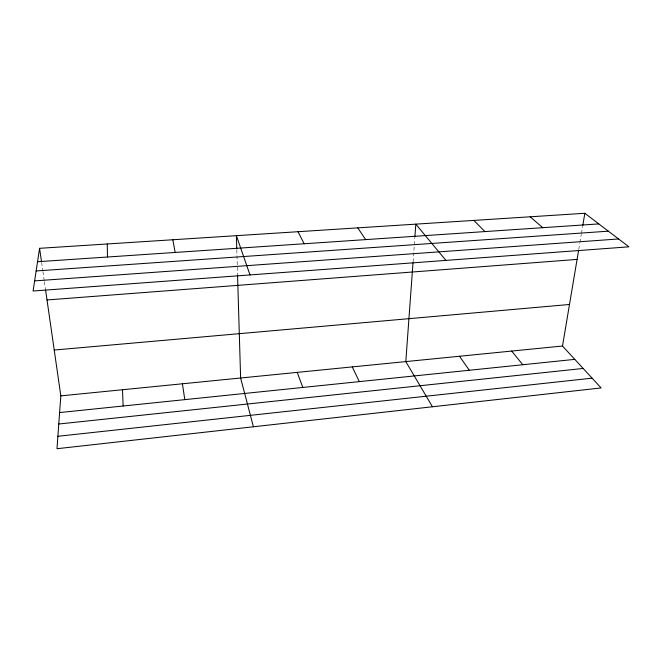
<?xml version="1.0" encoding="UTF-8"?>
<svg xmlns="http://www.w3.org/2000/svg" width="662" height="662" viewBox="0 0 662 662"><rect width="100%" height="100%" fill="white"/><g stroke="black" fill="none" stroke-linecap="round" stroke-linejoin="round"><path stroke-width="0.5" stroke-dasharray="3.31 2.48" d="M413.071 261.829L414.851 237.377M578.762 249.384L579.78 243.359M579.945 242.358L581.294 234.34M581.468 233.33L582.643 226.313M41.623 262.491L42.79 270.593M42.939 271.602L44.246 280.721M44.395 281.731L45.413 288.822M236.806 249.864L237.559 275.218"/><path stroke-width="0.99" d="M45.562 289.832L60.821 395.868L56.982 448.72L601.096 387.932L562.501 346.019L578.596 250.385M412.997 262.847L405.806 361.593L432.46 406.774M414.925 236.359L415.81 224.137L445.915 260.398M39.579 248.316L33.1 291.015L628.9 246.827L584.844 213.28L39.579 248.316L41.474 261.482M582.817 225.312L584.844 213.28M57.884 436.291L592.101 378.159M58.777 424.011L583.164 368.453M59.605 412.567L574.79 359.367M60.821 395.868L562.501 346.019M54.226 350.041L569.494 304.479M47.019 299.96L577.074 259.413M34.639 280.903L618.573 238.965M36.145 270.957L608.345 231.179M37.544 261.722L598.804 223.913M530.154 216.788L542.732 227.687M473.835 220.413L484.932 231.584M511.685 351.067L522.773 364.737M459.478 356.255L469.292 370.257M357.786 227.869L365.672 239.619M298.008 231.708L304.148 243.757M352.258 366.913L359.334 381.618M297.213 372.383L302.824 387.452M249.996 274.929L236.384 235.664L236.773 248.854M253.405 426.775L240.62 378.002L237.559 275.218M172.832 239.752L175.149 252.454M182.406 383.786L184.806 399.641M122.495 389.736L123.14 406.005M107.269 243.964L107.476 257.013"/></g></svg>
